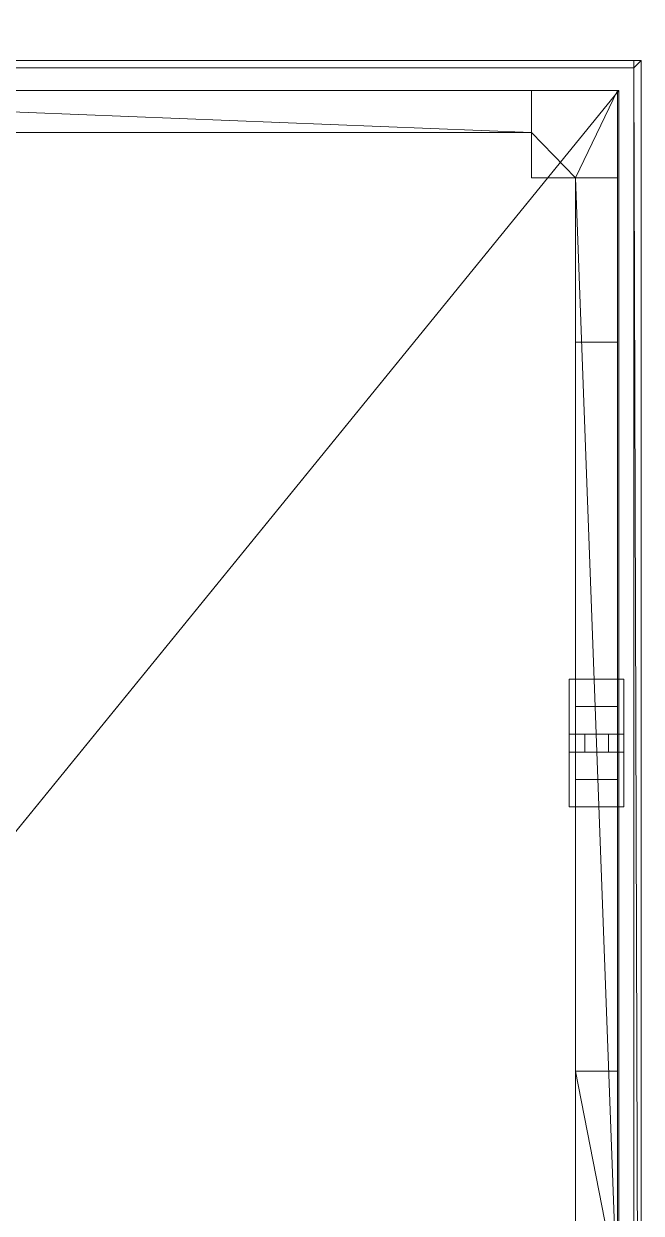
# Model space of a CAD drawing. Header units: millimetres. Extents: x -40035 to 35850, y -22604 to 20487.
# Drawn here: x 34076 to 35770, y 12288 to 15550 of the extents above; entities that cross this region are included whole.
import ezdxf

# ---------------------------------------------------------------- set-up
doc = ezdxf.new("R2010")
doc.units = ezdxf.units.MM
for name, color, linetype, lineweight in [('A-FLOR', 192, 'Continuous', 9), ('A-GLAZ-CWMG', 51, 'Continuous', 9), ('A-WALL', 113, 'Continuous', 9), ('I-WALL', 2, 'Continuous', 9), ('S-FNDN', 32, 'Continuous', 9)]:
    doc.layers.add(name, color=color, linetype=linetype, lineweight=lineweight)

# ---------------------------------------------------------------- blocks, each defined once
blk = doc.blocks.new('Pfosten rechteckig - 6 x 12-996970-_3D_')
at = {"layer": 'A-GLAZ-CWMG'}
mesh = blk.add_polyface(dxfattribs=at)
corners = [(75, 75), (-75, 75), (-75, -75), (75, -75)]
mesh.append_faces([[corners[k] for k in face] for face in [(2, 3, 0, 1)]])
mesh = blk.add_polyface(dxfattribs=at)
corners = [(75, 75, -400), (75, -75, -400), (-75, -75, -400), (-75, 75, -400)]
mesh.append_faces([[corners[k] for k in face] for face in [(0, 1, 2, 3)]])
mesh = blk.add_polyface(dxfattribs=at)
corners = [(-75, 75), (75, 75), (75, 75, -400), (-75, 75, -400)]
mesh.append_faces([[corners[k] for k in face] for face in [(3, 0, 1, 2)]])
mesh = blk.add_polyface(dxfattribs=at)
corners = [(-75, -75), (-75, 75), (-75, 75, -400), (-75, -75, -400)]
mesh.append_faces([[corners[k] for k in face] for face in [(3, 0, 1, 2)]])
mesh = blk.add_polyface(dxfattribs=at)
corners = [(75, 75), (75, -75), (75, -75, -400), (75, 75, -400)]
mesh.append_faces([[corners[k] for k in face] for face in [(3, 0, 1, 2)]])
mesh = blk.add_polyface(dxfattribs=at)
corners = [(75, -75), (-75, -75), (-75, -75, -400), (75, -75, -400)]
mesh.append_faces([[corners[k] for k in face] for face in [(3, 0, 1, 2)]])
blk = doc.blocks.new('Pfosten rechteckig - 6 x 12-996969-_3D_')
at = {"layer": 'A-GLAZ-CWMG'}
mesh = blk.add_polyface(dxfattribs=at)
corners = [(75, 75), (-75, 75), (-75, -75), (75, -75)]
mesh.append_faces([[corners[k] for k in face] for face in [(2, 3, 0, 1)]])
mesh = blk.add_polyface(dxfattribs=at)
corners = [(75, 75, -50), (75, -75, -50), (-75, -75, -50), (-75, 75, -50)]
mesh.append_faces([[corners[k] for k in face] for face in [(0, 1, 2, 3)]])
mesh = blk.add_polyface(dxfattribs=at)
corners = [(-75, 75), (75, 75), (75, 75, -50), (-75, 75, -50)]
mesh.append_faces([[corners[k] for k in face] for face in [(0, 1, 2, 3)]])
mesh = blk.add_polyface(dxfattribs=at)
corners = [(-75, -75), (-75, 75), (-75, 75, -50), (-75, -75, -50)]
mesh.append_faces([[corners[k] for k in face] for face in [(0, 1, 2, 3)]])
mesh = blk.add_polyface(dxfattribs=at)
corners = [(75, 75), (75, -75), (75, -75, -50), (75, 75, -50)]
mesh.append_faces([[corners[k] for k in face] for face in [(0, 1, 2, 3)]])
mesh = blk.add_polyface(dxfattribs=at)
corners = [(75, -75), (-75, -75), (-75, -75, -50), (75, -75, -50)]
mesh.append_faces([[corners[k] for k in face] for face in [(0, 1, 2, 3)]])

msp = doc.modelspace()

# ---------------------------------------------------------------- block references
at = {"layer": 'A-GLAZ-CWMG', "extrusion": (0, 0, -1), "rotation": 90.00000000000011}
for p in [(-35647.3, 13677.4, -825), (-35647.3, 13477.4, -825)]:
    msp.add_blockref('Pfosten rechteckig - 6 x 12-996970-_3D_', p, dxfattribs=at)
at = {"layer": 'A-GLAZ-CWMG', "extrusion": (0, 1, 0), "rotation": 90}
for p in [(-35647.3, 900, 13602.4), (-35647.3, 1150, 13602.4)]:
    msp.add_blockref('Pfosten rechteckig - 6 x 12-996969-_3D_', p, dxfattribs=at)

# ---------------------------------------------------------------- meshes
at = {"layer": 'A-FLOR'}
mesh = msp.add_polyface(dxfattribs=at)
corners = [(35708.4, -19573, 4300), (35708.4, 15367.4, 4300), (22023.4, 15367.4, 4300), (22023.4, 18917.4, 4300), (-33711.6, 18917.4, 4300), (-33711.6, 6517.4, 4300), (-39715.4, 6517.4, 4300), (-39715.4, 2191.3, 4300), (-39591.6, 2191.3, 4300), (-39591.6, 6397.4, 4300), (21318.4, 6397.4, 4300), (21318.4, -767.6, 4300), (20018.4, -767.6, 4300), (20018.4, -2467.6, 4300), (21083.4, -2467.6, 4300), (21083.4, -2287.6, 4300), (21318.4, -2287.6, 4300), (21318.4, -11702.6, 4300), (-39591.6, -11702.6, 4300), (-39591.6, -1458.7, 4300), (-39715.4, -1458.7, 4300), (-39715.4, -11822.6, 4300), (-33714.6, -11822.6, 4300), (-33714.6, -21222.6, 4300), (-31115.5, -21222.6, 4300), (-30206.2, -22450.3, 4300), (-28926.2, -22450.3, 4300), (-27996.5, -21222.6, 4300), (-7441.6, -21222.6, 4300), (-6513.1, -22476.2, 4300), (-5153.1, -22476.2, 4300), (-4203.9, -21222.6, 4300), (16285.4, -21222.6, 4300), (17202, -22460.1, 4300), (18551.8, -22460.1, 4300), (19488.9, -21222.6, 4300), (22024.6, -21222.6, 4300), (22024.6, -19573, 4300), (22144.6, -19573, 4300), (22144.6, -11942.6, 4300), (28098.4, -11942.6, 4300), (28098.4, 6606.5, 4300), (22168.9, 6606.5, 4300), (22168.9, 7667.4, 4300), (28098.4, 7667.4, 4300), (28098.4, 7684.4, 4300), (29453.4, 7684.4, 4300), (29453.4, -13074.8, 4300), (28098.4, -13074.8, 4300), (23360.7, -13074.8, 4300), (23360.7, -19573, 4300), (-33594.6, -12527.6, 4300), (-32514.6, -12527.6, 4300), (-32514.6, -11942.6, 4300), (-28326.7, -11942.6, 4300), (-28326.7, -14852.6, 4300), (-33594.6, -14852.6, 4300), (-33591.6, 9482.4, 4300), (-28884.6, 9482.4, 4300), (-28884.6, 6637.4, 4300), (-32514.6, 6637.4, 4300), (-32514.6, 7197.4, 4300), (-32914.6, 7197.4, 4300), (-32914.6, 7162.4, 4300), (-33591.6, 7162.4, 4300), (-8951.7, 6617.4, 4300), (-28414.6, 6617.4, 4300), (-28414.6, 9482.4, 4300), (-8951.7, 9482.4, 4300)]
mesh.append_faces([[corners[k] for k in face] for face in [(9, 6, 7, 8), (63, 60, 61, 62)]], dxfattribs={"vtx0": -1})
mesh.append_faces([[corners[k] for k in face] for face in [(31, 17, 54), (16, 41, 11, 15), (58, 67, 4, 57)]], dxfattribs={"vtx0": -1, "vtx1": -1, "vtx2": -1})
mesh.append_faces([[corners[k] for k in face] for face in [(28, 31, 54, 55), (55, 24, 27, 28), (5, 66, 59, 60)]], dxfattribs={"vtx0": -1, "vtx1": -1, "vtx3": -1})
mesh.append_faces([[corners[k] for k in face] for face in [(56, 23, 24, 55), (18, 21, 22, 17), (42, 10, 11, 41), (65, 9, 10), (16, 40, 41), (2, 45, 46, 1), (59, 66, 67, 58), (5, 64, 57, 4), (9, 5, 6)]], dxfattribs={"vtx0": -1, "vtx2": -1})
mesh.append_faces([[corners[k] for k in face] for face in [(17, 31, 32, 37), (22, 53, 54, 17), (10, 42, 43, 2)]], dxfattribs={"vtx0": -1, "vtx2": -1, "vtx3": -1})
mesh.append_faces([[corners[k] for k in face] for face in [(68, 2, 3, 4)]], dxfattribs={"vtx0": -1, "vtx3": -1})
mesh.append_faces([[corners[k] for k in face] for face in [(20, 21, 18, 19)]], dxfattribs={"vtx1": -1})
mesh.append_faces([[corners[k] for k in face] for face in [(50, 0, 47), (11, 12, 15), (67, 68, 4)]], dxfattribs={"vtx1": -1, "vtx2": -1})
mesh.append_faces([[corners[k] for k in face] for face in [(68, 65, 10, 2), (65, 66, 5, 9), (63, 64, 5, 60)]], dxfattribs={"vtx1": -1, "vtx2": -1, "vtx3": -1})
mesh.append_faces([[corners[k] for k in face] for face in [(39, 40, 16, 17), (46, 47, 0, 1), (56, 51, 22, 23)]], dxfattribs={"vtx1": -1, "vtx3": -1})
mesh.append_faces([[corners[k] for k in face] for face in [(48, 49, 50, 47), (13, 14, 15, 12)]], dxfattribs={"vtx2": -1})
mesh.append_faces([[corners[k] for k in face] for face in [(35, 36, 37, 32), (37, 38, 39, 17), (51, 52, 53, 22), (43, 44, 45, 2)]], dxfattribs={"vtx2": -1, "vtx3": -1})
mesh.append_faces([[corners[k] for k in face] for face in [(32, 33, 34, 35), (28, 29, 30, 31), (24, 25, 26, 27)]], dxfattribs={"vtx3": -1})
mesh = msp.add_polyface(dxfattribs=at)
corners = [(22023.4, 18917.4, 4000), (22023.4, 15367.4, 4000), (35708.4, 15367.4, 4000), (35708.4, -19573, 4000), (23360.7, -19573, 4000), (23360.7, -13074.8, 4000), (28098.4, -13074.8, 4000), (29453.4, -13074.8, 4000), (29453.4, 7684.4, 4000), (28098.4, 7684.4, 4000), (28098.4, 7667.4, 4000), (22168.9, 7667.4, 4000), (22168.9, 6606.5, 4000), (28098.4, 6606.5, 4000), (28098.4, -11942.6, 4000), (22144.6, -11942.6, 4000), (22144.6, -19573, 4000), (22024.6, -19573, 4000), (22024.6, -21222.6, 4000), (19488.9, -21222.6, 4000), (18551.8, -22460.1, 4000), (17202, -22460.1, 4000), (16285.4, -21222.6, 4000), (-4203.9, -21222.6, 4000), (-5153.1, -22476.2, 4000), (-6513.1, -22476.2, 4000), (-7441.6, -21222.6, 4000), (-27996.5, -21222.6, 4000), (-28926.2, -22450.3, 4000), (-30206.2, -22450.3, 4000), (-31115.5, -21222.6, 4000), (-33714.6, -21222.6, 4000), (-33714.6, -11822.6, 4000), (-39715.4, -11822.6, 4000), (-39715.4, -1458.7, 4000), (-39591.6, -1458.7, 4000), (-39591.6, -11702.6, 4000), (21318.4, -11702.6, 4000), (21318.4, -2287.6, 4000), (21083.4, -2287.6, 4000), (21083.4, -2467.6, 4000), (20018.4, -2467.6, 4000), (20018.4, -767.6, 4000), (21318.4, -767.6, 4000), (21318.4, 6397.4, 4000), (-39591.6, 6397.4, 4000), (-39591.6, 2191.3, 4000), (-39715.4, 2191.3, 4000), (-39715.4, 6517.4, 4000), (-33711.6, 6517.4, 4000), (-33711.6, 18917.4, 4000), (-32514.6, -12527.6, 4000), (-33594.6, -12527.6, 4000), (-33594.6, -14852.6, 4000), (-28326.7, -14852.6, 4000), (-28326.7, -11942.6, 4000), (-32514.6, -11942.6, 4000), (-28884.6, 9482.4, 4000), (-33591.6, 9482.4, 4000), (-33591.6, 7162.4, 4000), (-32914.6, 7162.4, 4000), (-32914.6, 7197.4, 4000), (-32514.6, 7197.4, 4000), (-32514.6, 6637.4, 4000), (-28884.6, 6637.4, 4000), (-28414.6, 6617.4, 4000), (-8951.7, 6617.4, 4000), (-8951.7, 9482.4, 4000), (-28414.6, 9482.4, 4000)]
mesh.append_faces([[corners[k] for k in face] for face in [(6, 4, 5), (30, 28, 29), (36, 33, 34, 35)]], dxfattribs={"vtx0": -1})
mesh.append_faces([[corners[k] for k in face] for face in [(33, 36, 32)]], dxfattribs={"vtx0": -1, "vtx1": -1})
mesh.append_faces([[corners[k] for k in face] for face in [(23, 26, 55, 37)]], dxfattribs={"vtx0": -1, "vtx1": -1, "vtx2": -1, "vtx3": -1})
mesh.append_faces([[corners[k] for k in face] for face in [(30, 54, 27, 28), (43, 13, 38, 39), (50, 68, 57, 58)]], dxfattribs={"vtx0": -1, "vtx1": -1, "vtx3": -1})
mesh.append_faces([[corners[k] for k in face] for face in [(7, 3, 4, 6), (38, 14, 15, 37), (3, 7, 8, 2), (53, 31, 32, 52), (39, 42, 43)]], dxfattribs={"vtx0": -1, "vtx2": -1})
mesh.append_faces([[corners[k] for k in face] for face in [(32, 36, 37, 55), (49, 65, 66, 45), (67, 0, 1, 44), (49, 63, 64, 65), (49, 59, 60, 63)]], dxfattribs={"vtx0": -1, "vtx2": -1, "vtx3": -1})
mesh.append_faces([[corners[k] for k in face] for face in [(47, 48, 45, 46), (62, 63, 60, 61)]], dxfattribs={"vtx1": -1})
mesh.append_faces([[corners[k] for k in face] for face in [(55, 56, 32), (13, 14, 38), (66, 67, 44), (44, 45, 66), (48, 49, 45)]], dxfattribs={"vtx1": -1, "vtx2": -1})
mesh.append_faces([[corners[k] for k in face] for face in [(22, 23, 37, 17), (11, 12, 44, 1)]], dxfattribs={"vtx1": -1, "vtx2": -1, "vtx3": -1})
mesh.append_faces([[corners[k] for k in face] for face in [(30, 31, 53, 54), (26, 27, 54, 55), (43, 44, 12, 13), (8, 9, 1, 2), (50, 0, 67, 68), (68, 65, 64, 57), (58, 59, 49, 50)]], dxfattribs={"vtx1": -1, "vtx3": -1})
mesh.append_faces([[corners[k] for k in face] for face in [(20, 21, 22, 19), (24, 25, 26, 23)]], dxfattribs={"vtx2": -1})
mesh.append_faces([[corners[k] for k in face] for face in [(17, 18, 19, 22), (15, 16, 17, 37), (56, 51, 52, 32), (9, 10, 11, 1)]], dxfattribs={"vtx2": -1, "vtx3": -1})
mesh.append_faces([[corners[k] for k in face] for face in [(39, 40, 41, 42)]], dxfattribs={"vtx3": -1})
mesh = msp.add_polyface(dxfattribs=at)
corners = [(22023.4, 15367.4, 4000), (22023.4, 15367.4, 4300), (35708.4, 15367.4, 4300), (35708.4, 15367.4, 4000)]
mesh.append_faces([[corners[k] for k in face] for face in [(3, 0, 1, 2)]])
mesh = msp.add_polyface(dxfattribs=at)
corners = [(35708.4, -19573, 4300), (35708.4, -19573, 4000), (35708.4, 15367.4, 4000), (35708.4, 15367.4, 4300)]
mesh.append_faces([[corners[k] for k in face] for face in [(1, 2, 3, 0)]])
at = {"layer": 'A-WALL'}
mesh = msp.add_polyface(dxfattribs=at)
corners = [(32568.4, 15367.4), (32568.4, 15367.4, 4000), (35468.4, 15367.4, 4000), (35468.4, 15367.4)]
mesh.append_faces([[corners[k] for k in face] for face in [(1, 2, 3, 0)]])
mesh = msp.add_polyface(dxfattribs=at)
corners = [(35468.4, 15252.4), (32568.4, 15252.4), (32568.4, 15367.3), (32568.4, 15367.4), (35468.4, 15367.4)]
mesh.append_faces([[corners[k] for k in face] for face in [(0, 1, 2)]], dxfattribs={"vtx2": -1})
mesh.append_faces([[corners[k] for k in face] for face in [(2, 3, 4, 0)]], dxfattribs={"vtx3": -1})
mesh = msp.add_polyface(dxfattribs=at)
corners = [(32568.4, 15252.4, 4000), (35468.4, 15252.4, 4000), (35468.4, 15367.4, 4000), (32568.4, 15367.4, 4000), (32568.4, 15367.3, 4000)]
mesh.append_faces([[corners[k] for k in face] for face in [(0, 1, 4)]], dxfattribs={"vtx1": -1})
mesh.append_faces([[corners[k] for k in face] for face in [(2, 3, 4, 1)]], dxfattribs={"vtx2": -1})
mesh = msp.add_polyface(dxfattribs=at)
corners = [(35468.4, 15252.4, 4000), (35468.4, 15252.4), (35468.4, 15367.4), (35468.4, 15367.4, 4000)]
mesh.append_faces([[corners[k] for k in face] for face in [(0, 1, 2, 3)]])
mesh = msp.add_polyface(dxfattribs=at)
corners = [(35468.4, 15367.4), (35468.4, 15367.4, 4300), (35704.8, 15367.4, 4300), (35704.8, 15367.4)]
mesh.append_faces([[corners[k] for k in face] for face in [(2, 3, 0, 1)]])
mesh = msp.add_polyface(dxfattribs=at)
corners = [(35704.8, 15127.4), (35589.8, 15127.4), (35468.4, 15127.4), (35468.4, 15252.4), (35468.4, 15367.4), (35704.8, 15367.4)]
mesh.append_faces([[corners[k] for k in face] for face in [(0, 1, 5)]], dxfattribs={"vtx1": -1})
mesh.append_faces([[corners[k] for k in face] for face in [(1, 2, 3)]], dxfattribs={"vtx2": -1})
mesh.append_faces([[corners[k] for k in face] for face in [(3, 4, 5, 1)]], dxfattribs={"vtx2": -1, "vtx3": -1})
mesh = msp.add_polyface(dxfattribs=at)
corners = [(35468.4, 15127.4, 4300), (35704.8, 15127.4, 4300), (35704.8, 15367.4, 4300), (35468.4, 15367.4, 4300)]
mesh.append_faces([[corners[k] for k in face] for face in [(0, 1, 2, 3)]])
mesh = msp.add_polyface(dxfattribs=at)
corners = [(35468.4, 15127.4), (35468.4, 15127.4, 4300), (35468.4, 15367.4, 4300), (35468.4, 15367.4), (35468.4, 15252.4)]
mesh.append_faces([[corners[k] for k in face] for face in [(0, 1, 4)]], dxfattribs={"vtx1": -1})
mesh.append_faces([[corners[k] for k in face] for face in [(2, 3, 4, 1)]], dxfattribs={"vtx2": -1})
mesh = msp.add_polyface(dxfattribs=at)
corners = [(35704.8, 15127.4, 4300), (35704.8, 15127.4, 4000), (35704.8, 15127.4), (35704.8, 15367.4), (35704.8, 15367.4, 4300)]
mesh.append_faces([[corners[k] for k in face] for face in [(1, 4, 0)]], dxfattribs={"vtx0": -1})
mesh.append_faces([[corners[k] for k in face] for face in [(3, 4, 1, 2)]], dxfattribs={"vtx1": -1})
mesh = msp.add_polyface(dxfattribs=at)
corners = [(32568.4, 15252.4), (35468.4, 15252.4), (35468.4, 15252.4, 4000), (32568.4, 15252.4, 4000)]
mesh.append_faces([[corners[k] for k in face] for face in [(2, 3, 0, 1)]])
mesh = msp.add_polyface(dxfattribs=at)
corners = [(35468.4, 15127.4), (35589.8, 15127.4), (35704.8, 15127.4), (35704.8, 15127.4, 4000), (35704.8, 15127.4, 4300), (35468.4, 15127.4, 4300)]
mesh.append_faces([[corners[k] for k in face] for face in [(3, 5, 0, 1)]], dxfattribs={"vtx0": -1, "vtx3": -1})
mesh.append_faces([[corners[k] for k in face] for face in [(2, 3, 1)]], dxfattribs={"vtx1": -1})
mesh.append_faces([[corners[k] for k in face] for face in [(3, 4, 5)]], dxfattribs={"vtx2": -1})
mesh = msp.add_polyface(dxfattribs=at)
corners = [(35589.8, 12102.4), (35589.8, 12102.4, 4000), (35589.8, 15127.4, 4000), (35589.8, 15127.4), (35589.8, 14677.4), (35589.8, 14677.4, 2300), (35589.8, 12677.4, 2300), (35589.8, 12677.4)]
mesh.append_faces([[corners[k] for k in face] for face in [(2, 5, 6, 1)]], dxfattribs={"vtx0": -1, "vtx2": -1})
mesh.append_faces([[corners[k] for k in face] for face in [(3, 4, 5, 2)]], dxfattribs={"vtx2": -1})
mesh.append_faces([[corners[k] for k in face] for face in [(6, 7, 0, 1)]], dxfattribs={"vtx3": -1})
mesh = msp.add_polyface(dxfattribs=at)
corners = [(35704.8, 12102.4), (35702.3, 12102.4), (35589.8, 12102.4), (35589.8, 12677.4), (35704.8, 12677.4), (35589.8, 15127.4), (35704.8, 15127.4), (35704.8, 14677.4), (35589.8, 14677.4)]
mesh.append_faces([[corners[k] for k in face] for face in [(7, 8, 5, 6)]])
mesh.append_faces([[corners[k] for k in face] for face in [(2, 3, 1)]], dxfattribs={"vtx1": -1})
mesh.append_faces([[corners[k] for k in face] for face in [(4, 0, 1, 3)]], dxfattribs={"vtx2": -1})
mesh = msp.add_polyface(dxfattribs=at)
corners = [(35589.8, 15127.4, 4000), (35589.8, 12102.4, 4000), (35702.3, 12102.4, 4000), (35704.8, 12102.4, 4000), (35704.8, 15127.4, 4000)]
mesh.append_faces([[corners[k] for k in face] for face in [(2, 0, 1)]], dxfattribs={"vtx0": -1})
mesh.append_faces([[corners[k] for k in face] for face in [(4, 0, 2, 3)]], dxfattribs={"vtx1": -1})
mesh = msp.add_polyface(dxfattribs=at)
corners = [(35589.8, 15127.4), (35589.8, 15127.4, 4000), (35704.8, 15127.4, 4000), (35704.8, 15127.4)]
mesh.append_faces([[corners[k] for k in face] for face in [(3, 0, 1, 2)]])
mesh = msp.add_polyface(dxfattribs=at)
corners = [(35704.8, 12102.4, 4000), (35704.8, 12102.4), (35704.8, 12677.4), (35704.8, 12677.4, 2300), (35704.8, 14677.4, 2300), (35704.8, 14677.4), (35704.8, 15127.4), (35704.8, 15127.4, 4000)]
mesh.append_faces([[corners[k] for k in face] for face in [(7, 0, 3, 4)]], dxfattribs={"vtx1": -1, "vtx3": -1})
mesh.append_faces([[corners[k] for k in face] for face in [(1, 2, 3, 0)]], dxfattribs={"vtx2": -1})
mesh.append_faces([[corners[k] for k in face] for face in [(4, 5, 6, 7)]], dxfattribs={"vtx3": -1})
mesh = msp.add_polyface(dxfattribs=at)
corners = [(35704.8, 12677.4, 2300), (35589.8, 12677.4, 2300), (35589.8, 14677.4, 2300), (35704.8, 14677.4, 2300)]
mesh.append_faces([[corners[k] for k in face] for face in [(0, 1, 2, 3)]])
mesh = msp.add_polyface(dxfattribs=at)
corners = [(35704.8, 14677.4, 2300), (35589.8, 14677.4, 2300), (35589.8, 14677.4), (35704.8, 14677.4)]
mesh.append_faces([[corners[k] for k in face] for face in [(0, 1, 2, 3)]])
mesh = msp.add_polyface(dxfattribs=at)
corners = [(35589.8, 13677.4, 1150), (35589.8, 13677.4, 2300), (35589.8, 14677.4, 2300), (35589.8, 14677.4, 1150)]
mesh.append_faces([[corners[k] for k in face] for face in [(2, 3, 0, 1)]])
mesh = msp.add_polyface(dxfattribs=at)
corners = [(35704.8, 14677.4, 1150), (35704.8, 13677.4, 1150), (35589.8, 13677.4, 1150), (35589.8, 14677.4, 1150)]
mesh.append_faces([[corners[k] for k in face] for face in [(0, 1, 2, 3)]])
mesh = msp.add_polyface(dxfattribs=at)
corners = [(35704.8, 14677.4, 2300), (35704.8, 14677.4, 1150), (35589.8, 14677.4, 1150), (35589.8, 14677.4, 2300)]
mesh.append_faces([[corners[k] for k in face] for face in [(0, 1, 2, 3)]])
mesh = msp.add_polyface(dxfattribs=at)
corners = [(35704.8, 13677.4, 2300), (35704.8, 14677.4, 2300), (35589.8, 14677.4, 2300), (35589.8, 13677.4, 2300)]
mesh.append_faces([[corners[k] for k in face] for face in [(0, 1, 2, 3)]])
mesh = msp.add_polyface(dxfattribs=at)
corners = [(35589.8, 14677.4), (35589.8, 13677.4), (35589.8, 13677.4, 900), (35589.8, 13752.4, 900), (35589.8, 13752.4, 1150), (35589.8, 14677.4, 1150), (35589.8, 14677.4, 900)]
mesh.append_faces([[corners[k] for k in face] for face in [(5, 6, 4)]], dxfattribs={"vtx1": -1})
mesh.append_faces([[corners[k] for k in face] for face in [(6, 0, 3, 4)]], dxfattribs={"vtx1": -1, "vtx3": -1})
mesh.append_faces([[corners[k] for k in face] for face in [(1, 2, 3, 0)]], dxfattribs={"vtx2": -1})
mesh = msp.add_polyface(dxfattribs=at)
corners = [(35704.8, 14677.4), (35704.8, 13677.4), (35589.8, 13677.4), (35589.8, 14677.4)]
mesh.append_faces([[corners[k] for k in face] for face in [(0, 1, 2, 3)]])
mesh = msp.add_polyface(dxfattribs=at)
corners = [(35704.8, 14677.4), (35589.8, 14677.4), (35589.8, 14677.4, 900), (35589.8, 14677.4, 1150), (35704.8, 14677.4, 1150), (35704.8, 14677.4, 900)]
mesh.append_faces([[corners[k] for k in face] for face in [(4, 5, 2, 3)]], dxfattribs={"vtx1": -1})
mesh.append_faces([[corners[k] for k in face] for face in [(5, 0, 1, 2)]], dxfattribs={"vtx3": -1})
mesh = msp.add_polyface(dxfattribs=at)
corners = [(35704.8, 14677.4, 1150), (35589.8, 14677.4, 1150), (35589.8, 13752.4, 1150), (35704.8, 13752.4, 1150)]
mesh.append_faces([[corners[k] for k in face] for face in [(3, 0, 1, 2)]])
mesh = msp.add_polyface(dxfattribs=at)
corners = [(35704.8, 13677.4, 1150), (35704.8, 14677.4, 1150), (35704.8, 14677.4, 2300), (35704.8, 13677.4, 2300)]
mesh.append_faces([[corners[k] for k in face] for face in [(3, 0, 1, 2)]])
mesh = msp.add_polyface(dxfattribs=at)
corners = [(35704.8, 13677.4), (35704.8, 14677.4), (35704.8, 14677.4, 900), (35704.8, 14677.4, 1150), (35704.8, 13752.4, 1150), (35704.8, 13752.4, 900), (35704.8, 13677.4, 900)]
mesh.append_faces([[corners[k] for k in face] for face in [(1, 2, 5, 0)]], dxfattribs={"vtx1": -1, "vtx2": -1})
mesh.append_faces([[corners[k] for k in face] for face in [(5, 6, 0)]], dxfattribs={"vtx2": -1})
mesh.append_faces([[corners[k] for k in face] for face in [(2, 3, 4, 5)]], dxfattribs={"vtx3": -1})
mesh = msp.add_polyface(dxfattribs=at)
corners = [(35589.8, 13752.4, 900), (35704.8, 13752.4, 900), (35704.8, 13752.4, 1150), (35589.8, 13752.4, 1150)]
mesh.append_faces([[corners[k] for k in face] for face in [(1, 2, 3, 0)]])
mesh = msp.add_polyface(dxfattribs=at)
corners = [(35704.8, 13752.4, 900), (35589.8, 13752.4, 900), (35589.8, 13677.4, 900), (35704.8, 13677.4, 900)]
mesh.append_faces([[corners[k] for k in face] for face in [(2, 3, 0, 1)]])
mesh = msp.add_polyface(dxfattribs=at)
corners = [(35589.8, 12677.4), (35589.8, 12677.4, 900), (35589.8, 13477.4, 900), (35589.8, 13477.4, 825), (35589.8, 13677.4, 825), (35589.8, 13677.4), (35589.8, 13477.4)]
mesh.append_faces([[corners[k] for k in face] for face in [(6, 4, 5)]], dxfattribs={"vtx0": -1})
mesh.append_faces([[corners[k] for k in face] for face in [(6, 0, 3, 4)]], dxfattribs={"vtx1": -1, "vtx3": -1})
mesh.append_faces([[corners[k] for k in face] for face in [(1, 2, 3, 0)]], dxfattribs={"vtx2": -1})
mesh = msp.add_polyface(dxfattribs=at)
corners = [(35589.8, 13677.4), (35704.8, 13677.4), (35704.8, 13477.4), (35704.8, 12677.4), (35589.8, 12677.4), (35589.8, 13477.4)]
mesh.append_faces([[corners[k] for k in face] for face in [(1, 2, 5, 0)]], dxfattribs={"vtx1": -1})
mesh.append_faces([[corners[k] for k in face] for face in [(2, 3, 4, 5)]], dxfattribs={"vtx3": -1})
mesh = msp.add_polyface(dxfattribs=at)
corners = [(35704.8, 13677.4), (35589.8, 13677.4), (35589.8, 13677.4, 825), (35704.8, 13677.4, 825)]
mesh.append_faces([[corners[k] for k in face] for face in [(3, 0, 1, 2)]])
mesh = msp.add_polyface(dxfattribs=at)
corners = [(35589.8, 13477.4, 825), (35704.8, 13477.4, 825), (35704.8, 13677.4, 825), (35589.8, 13677.4, 825)]
mesh.append_faces([[corners[k] for k in face] for face in [(1, 2, 3, 0)]])
mesh = msp.add_polyface(dxfattribs=at)
corners = [(35589.8, 12677.4, 1150), (35589.8, 12677.4, 2300), (35589.8, 13477.4, 2300), (35589.8, 13677.4, 2300), (35589.8, 13677.4, 1225), (35589.8, 13477.4, 1225), (35589.8, 13477.4, 1150)]
mesh.append_faces([[corners[k] for k in face] for face in [(6, 0, 5)]], dxfattribs={"vtx1": -1})
mesh.append_faces([[corners[k] for k in face] for face in [(1, 2, 5, 0)]], dxfattribs={"vtx1": -1, "vtx2": -1})
mesh.append_faces([[corners[k] for k in face] for face in [(2, 3, 4, 5)]], dxfattribs={"vtx3": -1})
mesh = msp.add_polyface(dxfattribs=at)
corners = [(35589.8, 13677.4, 2300), (35704.8, 13677.4, 2300), (35704.8, 13677.4, 1225), (35589.8, 13677.4, 1225)]
mesh.append_faces([[corners[k] for k in face] for face in [(1, 2, 3, 0)]])
mesh = msp.add_polyface(dxfattribs=at)
corners = [(35704.8, 13677.4, 2300), (35589.8, 13677.4, 2300), (35589.8, 13477.4, 2300), (35589.8, 12677.4, 2300), (35704.8, 12677.4, 2300), (35704.8, 13477.4, 2300)]
mesh.append_faces([[corners[k] for k in face] for face in [(2, 5, 0, 1)]], dxfattribs={"vtx0": -1})
mesh.append_faces([[corners[k] for k in face] for face in [(3, 4, 5, 2)]], dxfattribs={"vtx2": -1})
mesh = msp.add_polyface(dxfattribs=at)
corners = [(35704.8, 13477.4, 1225), (35589.8, 13477.4, 1225), (35589.8, 13677.4, 1225), (35704.8, 13677.4, 1225)]
mesh.append_faces([[corners[k] for k in face] for face in [(2, 3, 0, 1)]])
mesh = msp.add_polyface(dxfattribs=at)
corners = [(35704.8, 13677.4, 1150), (35704.8, 13677.4, 2300), (35589.8, 13677.4, 2300), (35589.8, 13677.4, 1150)]
mesh.append_faces([[corners[k] for k in face] for face in [(0, 1, 2, 3)]])
mesh = msp.add_polyface(dxfattribs=at)
corners = [(35589.8, 13677.4), (35704.8, 13677.4), (35704.8, 13677.4, 900), (35589.8, 13677.4, 900)]
mesh.append_faces([[corners[k] for k in face] for face in [(1, 2, 3, 0)]])
mesh = msp.add_polyface(dxfattribs=at)
corners = [(35704.8, 12677.4, 900), (35704.8, 12677.4), (35704.8, 13477.4), (35704.8, 13677.4), (35704.8, 13677.4, 825), (35704.8, 13477.4, 825), (35704.8, 13477.4, 900)]
mesh.append_faces([[corners[k] for k in face] for face in [(0, 5, 6)]], dxfattribs={"vtx0": -1})
mesh.append_faces([[corners[k] for k in face] for face in [(5, 0, 1, 2)]], dxfattribs={"vtx0": -1, "vtx3": -1})
mesh.append_faces([[corners[k] for k in face] for face in [(2, 3, 4, 5)]], dxfattribs={"vtx3": -1})
mesh = msp.add_polyface(dxfattribs=at)
corners = [(35704.8, 12677.4, 2300), (35704.8, 12677.4, 1150), (35704.8, 13477.4, 1150), (35704.8, 13477.4, 1225), (35704.8, 13677.4, 1225), (35704.8, 13677.4, 2300), (35704.8, 13477.4, 2300)]
mesh.append_faces([[corners[k] for k in face] for face in [(3, 0, 1, 2)]], dxfattribs={"vtx0": -1})
mesh.append_faces([[corners[k] for k in face] for face in [(5, 6, 4)]], dxfattribs={"vtx1": -1})
mesh.append_faces([[corners[k] for k in face] for face in [(6, 0, 3, 4)]], dxfattribs={"vtx1": -1, "vtx3": -1})
mesh = msp.add_polyface(dxfattribs=at)
corners = [(35614.8, 13552.4, 975), (35614.8, 13552.4, 1075), (35614.8, 13602.4, 1075), (35614.8, 13602.4, 975)]
mesh.append_faces([[corners[k] for k in face] for face in [(1, 2, 3, 0)]])
mesh = msp.add_polyface(dxfattribs=at)
corners = [(35679.8, 13602.4, 975), (35679.8, 13552.4, 975), (35614.8, 13552.4, 975), (35614.8, 13602.4, 975)]
mesh.append_faces([[corners[k] for k in face] for face in [(0, 1, 2, 3)]])
mesh = msp.add_polyface(dxfattribs=at)
corners = [(35679.8, 13602.4, 1075), (35679.8, 13602.4, 975), (35614.8, 13602.4, 975), (35614.8, 13602.4, 1075)]
mesh.append_faces([[corners[k] for k in face] for face in [(0, 1, 2, 3)]])
mesh = msp.add_polyface(dxfattribs=at)
corners = [(35679.8, 13552.4, 1075), (35679.8, 13602.4, 1075), (35614.8, 13602.4, 1075), (35614.8, 13552.4, 1075)]
mesh.append_faces([[corners[k] for k in face] for face in [(0, 1, 2, 3)]])
mesh = msp.add_polyface(dxfattribs=at)
corners = [(35679.8, 13552.4, 975), (35679.8, 13602.4, 975), (35679.8, 13602.4, 1075), (35679.8, 13552.4, 1075)]
mesh.append_faces([[corners[k] for k in face] for face in [(2, 3, 0, 1)]])
mesh = msp.add_polyface(dxfattribs=at)
corners = [(35679.8, 13552.4, 975), (35679.8, 13552.4, 1075), (35614.8, 13552.4, 1075), (35614.8, 13552.4, 975)]
mesh.append_faces([[corners[k] for k in face] for face in [(0, 1, 2, 3)]])
mesh = msp.add_polyface(dxfattribs=at)
corners = [(35589.8, 12677.4, 900), (35704.8, 12677.4, 900), (35704.8, 13477.4, 900), (35589.8, 13477.4, 900)]
mesh.append_faces([[corners[k] for k in face] for face in [(1, 2, 3, 0)]])
mesh = msp.add_polyface(dxfattribs=at)
corners = [(35704.8, 13477.4, 825), (35589.8, 13477.4, 825), (35589.8, 13477.4, 900), (35704.8, 13477.4, 900)]
mesh.append_faces([[corners[k] for k in face] for face in [(2, 3, 0, 1)]])
mesh = msp.add_polyface(dxfattribs=at)
corners = [(35704.8, 12677.4, 1150), (35589.8, 12677.4, 1150), (35589.8, 13477.4, 1150), (35704.8, 13477.4, 1150)]
mesh.append_faces([[corners[k] for k in face] for face in [(2, 3, 0, 1)]])
mesh = msp.add_polyface(dxfattribs=at)
corners = [(35589.8, 13477.4, 1225), (35704.8, 13477.4, 1225), (35704.8, 13477.4, 1150), (35589.8, 13477.4, 1150)]
mesh.append_faces([[corners[k] for k in face] for face in [(1, 2, 3, 0)]])
mesh = msp.add_polyface(dxfattribs=at)
corners = [(35589.8, 12677.4, 900), (35589.8, 12677.4, 1150), (35589.8, 13402.4, 1150), (35589.8, 13402.4, 900)]
mesh.append_faces([[corners[k] for k in face] for face in [(1, 2, 3, 0)]])
mesh = msp.add_polyface(dxfattribs=at)
corners = [(35704.8, 13402.4, 900), (35704.8, 12677.4, 900), (35589.8, 12677.4, 900), (35589.8, 13402.4, 900)]
mesh.append_faces([[corners[k] for k in face] for face in [(3, 0, 1, 2)]])
mesh = msp.add_polyface(dxfattribs=at)
corners = [(35704.8, 13402.4, 1150), (35704.8, 13402.4, 900), (35589.8, 13402.4, 900), (35589.8, 13402.4, 1150)]
mesh.append_faces([[corners[k] for k in face] for face in [(0, 1, 2, 3)]])
mesh = msp.add_polyface(dxfattribs=at)
corners = [(35704.8, 12677.4, 1150), (35704.8, 13402.4, 1150), (35589.8, 13402.4, 1150), (35589.8, 12677.4, 1150)]
mesh.append_faces([[corners[k] for k in face] for face in [(3, 0, 1, 2)]])
mesh = msp.add_polyface(dxfattribs=at)
corners = [(35704.8, 12677.4, 900), (35704.8, 13402.4, 900), (35704.8, 13402.4, 1150), (35704.8, 12677.4, 1150)]
mesh.append_faces([[corners[k] for k in face] for face in [(2, 3, 0, 1)]])
mesh = msp.add_polyface(dxfattribs=at)
corners = [(35589.8, 12677.4, 2300), (35704.8, 12677.4, 2300), (35704.8, 12677.4), (35589.8, 12677.4)]
mesh.append_faces([[corners[k] for k in face] for face in [(2, 3, 0, 1)]])
mesh = msp.add_polyface(dxfattribs=at)
corners = [(35704.8, 12677.4), (35704.8, 12677.4, 900), (35589.8, 12677.4, 900), (35589.8, 12677.4)]
mesh.append_faces([[corners[k] for k in face] for face in [(0, 1, 2, 3)]])
mesh = msp.add_polyface(dxfattribs=at)
corners = [(35704.8, 12677.4, 900), (35704.8, 12677.4, 1150), (35589.8, 12677.4, 1150), (35589.8, 12677.4, 900)]
mesh.append_faces([[corners[k] for k in face] for face in [(0, 1, 2, 3)]])
mesh = msp.add_polyface(dxfattribs=at)
corners = [(35704.8, 12677.4, 1150), (35704.8, 12677.4, 2300), (35589.8, 12677.4, 2300), (35589.8, 12677.4, 1150)]
mesh.append_faces([[corners[k] for k in face] for face in [(0, 1, 2, 3)]])
at = {"layer": 'I-WALL'}
mesh = msp.add_polyface(dxfattribs=at)
corners = [(35749.8, 15449.8, 3780.2), (23318.4, 15449.8, 3780.2), (23318.4, 15449.8, 4398.1), (35749.8, 15449.8, 4398.1)]
mesh.append_faces([[corners[k] for k in face] for face in [(2, 3, 0, 1)]])
mesh = msp.add_polyface(dxfattribs=at)
corners = [(23318.4, 15449.8, 3780.2), (35749.8, 15449.8, 3780.2), (35749.8, 15429.8, 3780.2), (23318.4, 15429.8, 3780.2)]
mesh.append_faces([[corners[k] for k in face] for face in [(0, 1, 2, 3)]])
mesh = msp.add_polyface(dxfattribs=at)
corners = [(35749.8, 15449.8, 4398.1), (23318.4, 15449.8, 4398.1), (23318.4, 15429.8, 4398.1), (35749.8, 15429.8, 4398.1)]
mesh.append_faces([[corners[k] for k in face] for face in [(0, 1, 2, 3)]])
mesh = msp.add_polyface(dxfattribs=at)
corners = [(35749.8, 15449.8, 3780.2), (35749.8, 15429.8, 3780.2), (35749.8, 8862.4, 3780.2), (35749.8, 8862.4, 4398.1), (35749.8, 15429.8, 4398.1), (35749.8, 15449.8, 4398.1)]
mesh.append_faces([[corners[k] for k in face] for face in [(2, 3, 4, 1)]], dxfattribs={"vtx2": -1})
mesh.append_faces([[corners[k] for k in face] for face in [(4, 5, 0, 1)]], dxfattribs={"vtx3": -1})
mesh = msp.add_polyface(dxfattribs=at)
corners = [(35749.8, 8862.4, 3780.2), (35749.8, 15429.8, 3780.2), (35749.8, 15449.8, 3780.2), (35769.8, 15449.8, 3780.2), (35769.8, 8862.4, 3780.2)]
mesh.append_faces([[corners[k] for k in face] for face in [(1, 4, 0)]], dxfattribs={"vtx0": -1})
mesh.append_faces([[corners[k] for k in face] for face in [(3, 4, 1, 2)]], dxfattribs={"vtx1": -1})
mesh = msp.add_polyface(dxfattribs=at)
corners = [(35749.8, 15449.8, 4398.1), (35749.8, 15429.8, 4398.1), (35749.8, 8862.4, 4398.1), (35769.8, 8862.4, 4398.1), (35769.8, 15449.8, 4398.1)]
mesh.append_faces([[corners[k] for k in face] for face in [(1, 4, 0)]], dxfattribs={"vtx0": -1})
mesh.append_faces([[corners[k] for k in face] for face in [(3, 4, 1, 2)]], dxfattribs={"vtx1": -1})
mesh = msp.add_polyface(dxfattribs=at)
corners = [(35749.8, 15449.8, 3780.2), (35749.8, 15449.8, 4398.1), (35769.8, 15449.8, 4398.1), (35769.8, 15449.8, 3780.2)]
mesh.append_faces([[corners[k] for k in face] for face in [(2, 3, 0, 1)]])
mesh = msp.add_polyface(dxfattribs=at)
corners = [(35749.8, 15449.8, 3780.2), (35749.8, 15449.8, 4398.1), (35749.8, 15429.8, 4398.1), (35749.8, 15429.8, 3780.2)]
mesh.append_faces([[corners[k] for k in face] for face in [(0, 1, 2, 3)]])
mesh = msp.add_polyface(dxfattribs=at)
corners = [(35769.8, 15449.8, 3780.2), (35769.8, 15449.8, 4398.1), (35769.8, 8862.4, 4398.1), (35769.8, 8862.4, 3780.2)]
mesh.append_faces([[corners[k] for k in face] for face in [(1, 2, 3, 0)]])
mesh = msp.add_polyface(dxfattribs=at)
corners = [(35749.8, 15429.8, 3780.2), (35749.8, 15429.8, 4398.1), (23318.4, 15429.8, 4398.1), (23318.4, 15429.8, 3780.2)]
mesh.append_faces([[corners[k] for k in face] for face in [(1, 2, 3, 0)]])
at = {"layer": 'S-FNDN'}
mesh = msp.add_polyface(dxfattribs=at)
corners = [(-33835.4, 6637.4, -1400), (-33835.4, 7349.3, -1400), (-33835.4, 8977.2, -1400), (-33835.4, 19037.4, -1400), (22144.6, 19037.4, -1400), (22144.6, 15367.4, -1400), (35704.6, 15367.4, -1400), (35704.6, -19572.6, -1400), (22144.6, -19572.6, -1400), (22144.6, -21342.6, -1400), (19541.2, -21342.6, -1400), (16218.6, -21342.6, -1400), (-4158.6, -21342.6, -1400), (-7441.6, -21342.6, -1400), (-33835.4, -21342.6, -1400), (-33835.4, -14330.7, -1400), (-33835.4, -12702.8, -1400), (-33835.4, -11942.6, -1400), (-39835.4, -11942.6, -1400), (-39835.4, 6637.4, -1400)]
mesh.append_faces([[corners[k] for k in face] for face in [(5, 2, 3, 4)]], dxfattribs={"vtx0": -1})
mesh.append_faces([[corners[k] for k in face] for face in [(5, 12, 1, 2)]], dxfattribs={"vtx0": -1, "vtx1": -1, "vtx3": -1})
mesh.append_faces([[corners[k] for k in face] for face in [(13, 16, 17, 0)]], dxfattribs={"vtx0": -1, "vtx2": -1, "vtx3": -1})
mesh.append_faces([[corners[k] for k in face] for face in [(11, 12, 5, 8)]], dxfattribs={"vtx1": -1, "vtx2": -1, "vtx3": -1})
mesh.append_faces([[corners[k] for k in face] for face in [(12, 13, 0, 1)]], dxfattribs={"vtx1": -1, "vtx3": -1})
mesh.append_faces([[corners[k] for k in face] for face in [(6, 7, 8, 5)]], dxfattribs={"vtx2": -1})
mesh.append_faces([[corners[k] for k in face] for face in [(13, 14, 15, 16), (8, 9, 10, 11), (17, 18, 19, 0)]], dxfattribs={"vtx3": -1})
mesh = msp.add_polyface(dxfattribs=at)
corners = [(-33835.4, 6637.4), (-39835.4, 6637.4), (-39835.4, -11942.6), (-33835.4, -11942.6), (-33835.4, -12702.8), (-33835.4, -14330.7), (-33835.4, -21342.6), (-7441.6, -21342.6), (-4158.6, -21342.6), (16218.6, -21342.6), (19541.2, -21342.6), (22144.6, -21342.6), (22144.6, -19572.6), (35704.6, -19572.6), (35704.6, 15367.4), (22144.6, 15367.4), (22144.6, 19037.4), (-33835.4, 19037.4), (-33835.4, 8977.2), (-33835.4, 7349.3)]
mesh.append_faces([[corners[k] for k in face] for face in [(7, 4, 5, 6)]], dxfattribs={"vtx0": -1})
mesh.append_faces([[corners[k] for k in face] for face in [(4, 7, 3)]], dxfattribs={"vtx0": -1, "vtx1": -1})
mesh.append_faces([[corners[k] for k in face] for face in [(8, 15, 19, 0), (0, 3, 7, 8)]], dxfattribs={"vtx0": -1, "vtx1": -1, "vtx3": -1})
mesh.append_faces([[corners[k] for k in face] for face in [(15, 8, 9, 12)]], dxfattribs={"vtx0": -1, "vtx2": -1, "vtx3": -1})
mesh.append_faces([[corners[k] for k in face] for face in [(17, 18, 15, 16), (14, 15, 12, 13)]], dxfattribs={"vtx1": -1})
mesh.append_faces([[corners[k] for k in face] for face in [(18, 19, 15)]], dxfattribs={"vtx1": -1, "vtx2": -1})
mesh.append_faces([[corners[k] for k in face] for face in [(1, 2, 3, 0), (10, 11, 12, 9)]], dxfattribs={"vtx2": -1})
mesh = msp.add_polyface(dxfattribs=at)
corners = [(35704.6, 15367.4, -1400), (22144.6, 15367.4, -1400), (22144.6, 15367.4), (35704.6, 15367.4)]
mesh.append_faces([[corners[k] for k in face] for face in [(0, 1, 2, 3)]])
mesh = msp.add_polyface(dxfattribs=at)
corners = [(35704.6, -19572.6, -1400), (35704.6, 15367.4, -1400), (35704.6, 15367.4), (35704.6, -19572.6)]
mesh.append_faces([[corners[k] for k in face] for face in [(3, 0, 1, 2)]])

doc.saveas('drawing.dxf')
